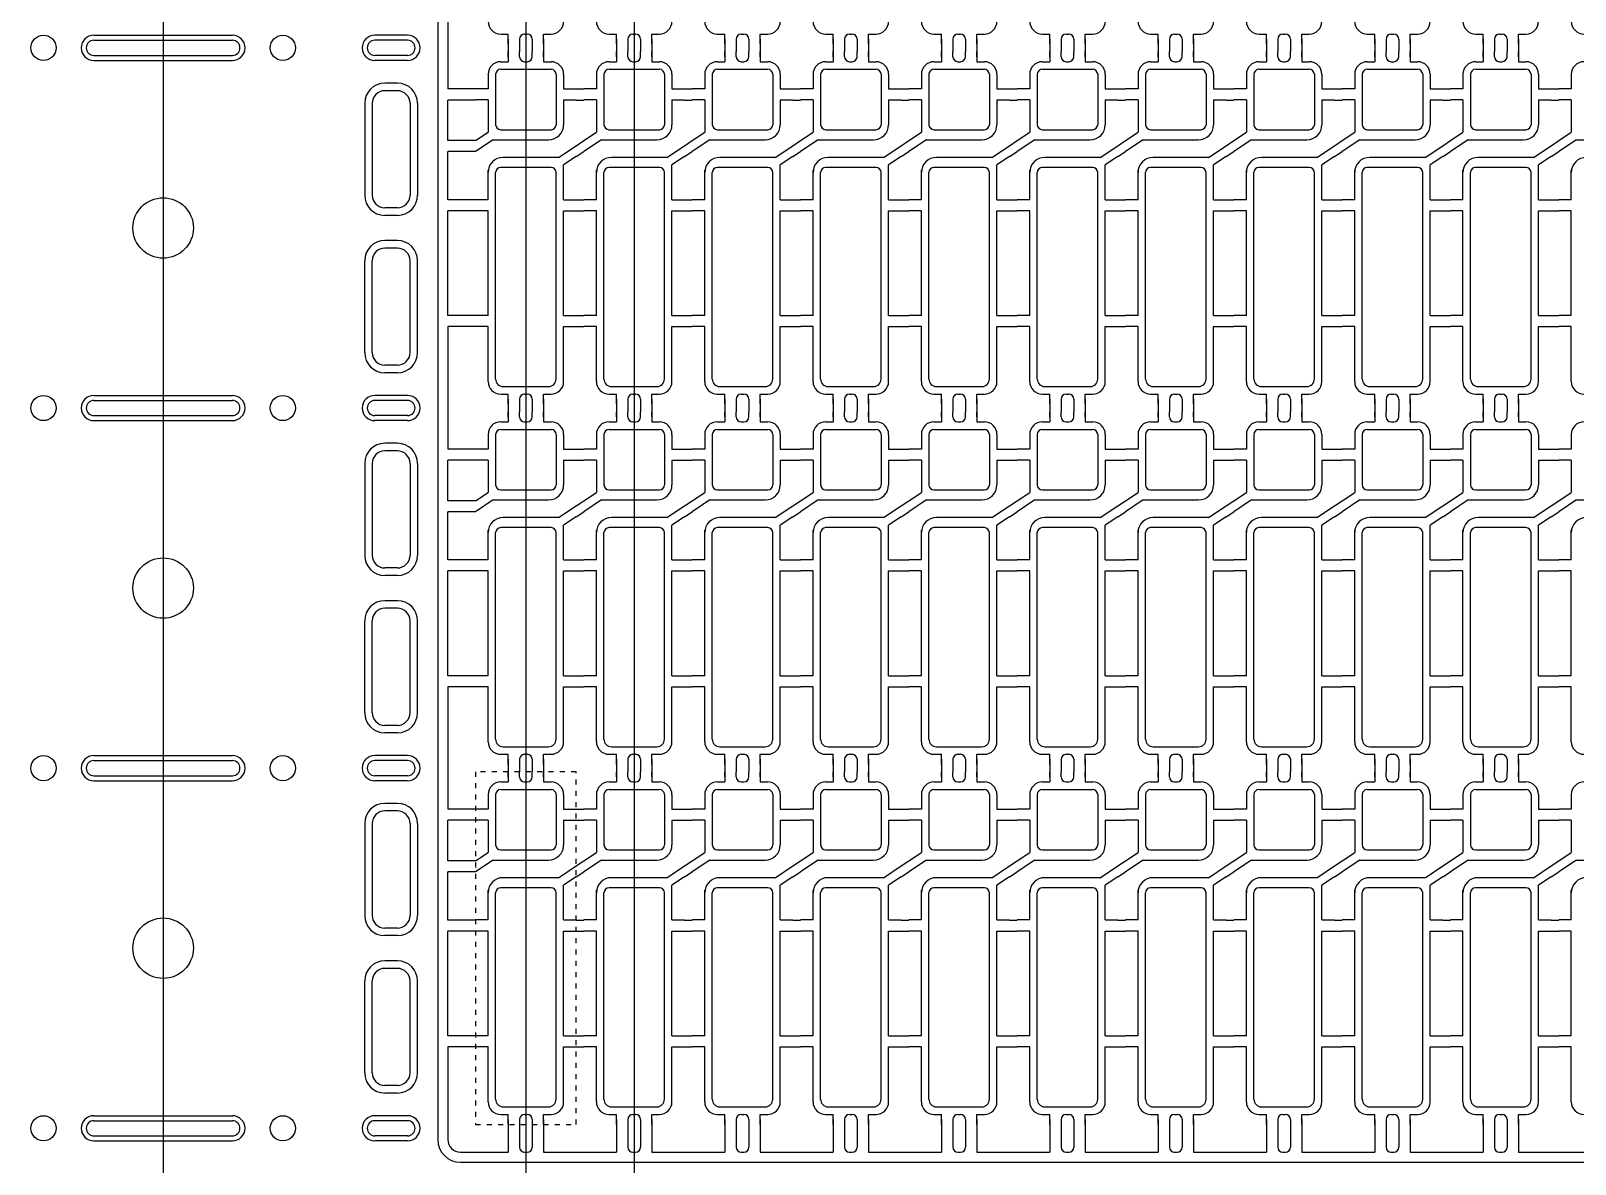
# Model space of a CAD drawing. Header units: millimetres. Extents: x -992 to 1678, y 98 to 1000.
# Drawn here: x -782.57 to -751.92, y 861.38 to 883.88 of the extents above; entities that cross this region are included whole.
import ezdxf

# ---------------------------------------------------------------- set-up
doc = ezdxf.new("R2010")
doc.units = ezdxf.units.MM
for name, pattern in [('CENTER', [10.16, 6.35, -1.27, 1.27, -1.27]), ('DOT2', [0.125, 0, -0.125]), ('HIDDEN', [1.905, 1.27, -0.635])]:
    doc.linetypes.add(name, pattern=pattern)
for name, color, linetype in [('1', 3, 'Continuous'), ('6', 6, 'Continuous'), ('b etching', 1, 'Continuous'), ('CEN', 8, 'CENTER'), ('HID', 1, 'HIDDEN')]:
    doc.layers.add(name, color=color, linetype=linetype)

# ---------------------------------------------------------------- blocks, each defined once
blk = doc.blocks.new('e1')
at = {"layer": '1', "linetype": 'ByBlock'}
for p, q in [((-947.208, 906.381), (-947.058, 906.381)), ((-946.833, 906.481), (-946.833, 906.581)), ((-946.733, 906.381), (-946.683, 906.381)), ((-946.583, 906.481), (-946.583, 906.581)), ((-947.708, 904.814), (-947.458, 904.981)), ((-947.358, 904.831), (-947.708, 904.597)), ((-946.058, 904.481), (-945.708, 904.714)), ((-945.708, 904.497), (-945.958, 904.331)), ((-947.208, 899.781), (-947.058, 899.781)), ((-946.833, 899.681), (-946.833, 899.581)), ((-946.733, 899.781), (-946.683, 899.781)), ((-946.583, 899.681), (-946.583, 899.581))]:
    blk.add_line(p, q, dxfattribs=at)
at = {"layer": '1'}
for p, q in [((-947.058, 906.581), (-947.058, 906.481)), ((-947.058, 906.481), (-947.058, 906.581)), ((-947.058, 906.581), (-947.058, 906.381)), ((-946.358, 906.581), (-946.358, 906.481)), ((-946.358, 906.481), (-946.358, 906.581)), ((-946.358, 906.581), (-946.358, 906.381)), ((-946.358, 906.381), (-946.208, 906.381)), ((-947.458, 906.131), (-947.458, 905.841)), ((-945.958, 906.131), (-945.958, 905.841)), ((-947.458, 905.841), (-947.708, 905.841)), ((-945.958, 905.841), (-945.708, 905.841)), ((-947.458, 905.621), (-947.708, 905.621)), ((-947.458, 905.621), (-947.458, 904.981)), ((-945.958, 905.621), (-945.958, 905.131)), ((-945.958, 905.621), (-945.708, 905.621)), ((-947.358, 904.831), (-946.258, 904.831)), ((-947.458, 903.641), (-947.458, 904.231)), ((-946.058, 904.481), (-947.158, 904.481)), ((-945.958, 903.641), (-945.958, 904.331)), ((-947.458, 903.641), (-947.708, 903.641)), ((-945.958, 903.641), (-945.708, 903.641)), ((-947.458, 903.421), (-947.708, 903.421)), ((-947.458, 901.341), (-947.458, 903.421)), ((-945.958, 901.341), (-945.958, 903.421)), ((-945.958, 903.421), (-945.708, 903.421)), ((-947.458, 901.341), (-947.708, 901.341)), ((-947.458, 901.121), (-947.708, 901.121)), ((-947.458, 900.031), (-947.458, 901.121)), ((-945.958, 901.341), (-945.708, 901.341)), ((-945.958, 900.031), (-945.958, 901.121)), ((-945.958, 901.121), (-945.708, 901.121)), ((-947.058, 899.581), (-947.058, 899.781)), ((-947.058, 899.581), (-947.058, 899.681)), ((-947.058, 899.681), (-947.058, 899.581)), ((-946.358, 899.781), (-946.208, 899.781)), ((-946.358, 899.581), (-946.358, 899.781)), ((-946.358, 899.581), (-946.358, 899.681)), ((-946.358, 899.681), (-946.358, 899.581))]:
    blk.add_line(p, q, dxfattribs=at)
for centre, radius, start, end in [((-947.208, 906.131), 0.25, 90, 180), ((-946.208, 906.131), 0.25, 0, 90), ((-946.258, 905.131), 0.3, 270, 0), ((-947.158, 904.181), 0.3, 90, 180), ((-947.208, 900.031), 0.25, 180, 270), ((-946.208, 900.031), 0.25, 270, 0)]:
    blk.add_arc(centre, radius, start, end, dxfattribs=at)
at = {"layer": '1', "linetype": 'ByBlock'}
for centre, start, end in [((-946.733, 906.481), 180, 270), ((-946.683, 906.481), 270, 0), ((-946.733, 899.681), 90, 180), ((-946.683, 899.681), 0, 90)]:
    blk.add_arc(centre, 0.1, start, end, dxfattribs=at)
blk = doc.blocks.new('e2')
at = {"layer": 'b etching', "linetype": 'ByBlock'}
for p, q in [((-947.308, 906.131), (-947.308, 905.131)), ((-947.208, 906.231), (-946.208, 906.231)), ((-946.108, 906.131), (-946.108, 905.131)), ((-947.208, 905.031), (-946.208, 905.031)), ((-947.308, 900.081), (-947.308, 904.181)), ((-946.208, 904.281), (-947.208, 904.281)), ((-946.108, 900.081), (-946.108, 904.181)), ((-947.158, 899.931), (-946.258, 899.931))]:
    blk.add_line(p, q, dxfattribs=at)
for centre, radius, start, end in [((-947.208, 906.131), 0.1, 90, 180), ((-946.208, 906.131), 0.1, 360, 90), ((-947.208, 905.131), 0.1, 180, 270), ((-946.208, 905.131), 0.1, 270, 360), ((-947.208, 904.181), 0.1, 90, 180), ((-946.208, 904.181), 0.1, 0, 90), ((-947.158, 900.081), 0.15, 180, 270), ((-946.258, 900.081), 0.15, 270, 0)]:
    blk.add_arc(centre, radius, start, end, dxfattribs=at)

msp = doc.modelspace()

# ---------------------------------------------------------------- linework, layer by layer
at = {"layer": '1', "linetype": 'ByBlock'}
for p, q in [((-774.2986804, 885.15640189), (-774.2986804, 882.72640189)), ((-773.0986804, 883.61640189), (-773.0986804, 883.46640189)), ((-772.8736804, 883.61640189), (-772.8736804, 883.46640189)), ((-772.6236804, 883.61640189), (-772.6236804, 883.46640189)), ((-772.3986804, 883.61640189), (-772.3986804, 883.46640189)), ((-770.9486804, 883.61640189), (-770.9486804, 883.46640189)), ((-770.7236804, 883.61640189), (-770.7236804, 883.46640189)), ((-770.4736804, 883.61640189), (-770.4736804, 883.46640189)), ((-770.2486804, 883.61640189), (-770.2486804, 883.46640189)), ((-768.7986804, 883.61640189), (-768.7986804, 883.46640189)), ((-768.5736804, 883.61640189), (-768.5736804, 883.46640189)), ((-768.3236804, 883.61640189), (-768.3236804, 883.46640189)), ((-768.0986804, 883.61640189), (-768.0986804, 883.46640189)), ((-766.6486804, 883.61640189), (-766.6486804, 883.46640189)), ((-766.4236804, 883.61640189), (-766.4236804, 883.46640189)), ((-766.1736804, 883.61640189), (-766.1736804, 883.46640189)), ((-765.9486804, 883.61640189), (-765.9486804, 883.46640189)), ((-764.4986804, 883.61640189), (-764.4986804, 883.46640189)), ((-764.2736804, 883.61640189), (-764.2736804, 883.46640189)), ((-764.0236804, 883.61640189), (-764.0236804, 883.46640189)), ((-763.7986804, 883.61640189), (-763.7986804, 883.46640189)), ((-762.3486804, 883.61640189), (-762.3486804, 883.46640189)), ((-762.1236804, 883.61640189), (-762.1236804, 883.46640189)), ((-761.8736804, 883.61640189), (-761.8736804, 883.46640189)), ((-761.6486804, 883.61640189), (-761.6486804, 883.46640189)), ((-760.1986804, 883.61640189), (-760.1986804, 883.46640189)), ((-759.9736804, 883.61640189), (-759.9736804, 883.46640189)), ((-759.7236804, 883.61640189), (-759.7236804, 883.46640189)), ((-759.4986804, 883.61640189), (-759.4986804, 883.46640189)), ((-758.0486804, 883.61640189), (-758.0486804, 883.46640189)), ((-757.8236804, 883.61640189), (-757.8236804, 883.46640189)), ((-757.5736804, 883.61640189), (-757.5736804, 883.46640189)), ((-757.3486804, 883.61640189), (-757.3486804, 883.46640189)), ((-755.8986804, 883.61640189), (-755.8986804, 883.46640189)), ((-755.6736804, 883.61640189), (-755.6736804, 883.46640189)), ((-755.4236804, 883.61640189), (-755.4236804, 883.46640189)), ((-755.1986804, 883.61640189), (-755.1986804, 883.46640189)), ((-753.7486804, 883.61640189), (-753.7486804, 883.46640189)), ((-753.5236804, 883.61640189), (-753.5236804, 883.46640189)), ((-753.2736804, 883.61640189), (-753.2736804, 883.46640189)), ((-753.0486804, 883.61640189), (-753.0486804, 883.46640189)), ((-773.7486804, 882.72640189), (-774.2986804, 882.72640189)), ((-771.7486804, 882.72640189), (-771.5986804, 882.72640189)), ((-769.5986804, 882.72640189), (-769.4486804, 882.72640189)), ((-767.4486804, 882.72640189), (-767.2986804, 882.72640189)), ((-765.2986804, 882.72640189), (-765.1486804, 882.72640189)), ((-763.1486804, 882.72640189), (-762.9986804, 882.72640189)), ((-760.9986804, 882.72640189), (-760.8486804, 882.72640189)), ((-758.8486804, 882.72640189), (-758.6986804, 882.72640189)), ((-756.6986804, 882.72640189), (-756.5486804, 882.72640189)), ((-754.5486804, 882.72640189), (-754.3986804, 882.72640189)), ((-752.3986804, 882.72640189), (-752.2486804, 882.72640189)), ((-773.7486804, 882.50640189), (-774.2986804, 882.50640189)), ((-774.2986804, 881.69973522), (-774.2986804, 882.50640189)), ((-771.7486804, 882.50640189), (-771.5986804, 882.50640189)), ((-769.5986804, 882.50640189), (-769.4486804, 882.50640189)), ((-767.4486804, 882.50640189), (-767.2986804, 882.50640189)), ((-765.2986804, 882.50640189), (-765.1486804, 882.50640189)), ((-763.1486804, 882.50640189), (-762.9986804, 882.50640189)), ((-760.9986804, 882.50640189), (-760.8486804, 882.50640189)), ((-758.8486804, 882.50640189), (-758.6986804, 882.50640189)), ((-756.6986804, 882.50640189), (-756.5486804, 882.50640189)), ((-754.5486804, 882.50640189), (-754.3986804, 882.50640189)), ((-752.3986804, 882.50640189), (-752.2486804, 882.50640189)), ((-773.7486804, 881.69973522), (-774.2986804, 881.69973522)), ((-771.7486804, 881.59973522), (-771.5986804, 881.69973522)), ((-769.5986804, 881.59973522), (-769.4486804, 881.69973522)), ((-767.4486804, 881.59973522), (-767.2986804, 881.69973522)), ((-765.2986804, 881.59973522), (-765.1486804, 881.69973522)), ((-763.1486804, 881.59973522), (-762.9986804, 881.69973522)), ((-760.9986804, 881.59973522), (-760.8486804, 881.69973522)), ((-758.8486804, 881.59973522), (-758.6986804, 881.69973522)), ((-756.6986804, 881.59973522), (-756.5486804, 881.69973522)), ((-754.5486804, 881.59973522), (-754.3986804, 881.69973522)), ((-752.3986804, 881.59973522), (-752.2486804, 881.69973522)), ((-774.2986804, 880.52640189), (-774.2986804, 881.48306855)), ((-773.7486804, 881.48306855), (-774.2986804, 881.48306855)), ((-771.7486804, 881.38306855), (-771.5986804, 881.48306855)), ((-769.5986804, 881.38306855), (-769.4486804, 881.48306855)), ((-767.4486804, 881.38306855), (-767.2986804, 881.48306855)), ((-765.2986804, 881.38306855), (-765.1486804, 881.48306855)), ((-763.1486804, 881.38306855), (-762.9986804, 881.48306855)), ((-760.9986804, 881.38306855), (-760.8486804, 881.48306855)), ((-758.8486804, 881.38306855), (-758.6986804, 881.48306855)), ((-756.6986804, 881.38306855), (-756.5486804, 881.48306855)), ((-754.5486804, 881.38306855), (-754.3986804, 881.48306855)), ((-752.3986804, 881.38306855), (-752.2486804, 881.48306855)), ((-773.7486804, 880.52640189), (-774.2986804, 880.52640189)), ((-774.2986804, 878.22640189), (-774.2986804, 880.30640189)), ((-773.7486804, 880.30640189), (-774.2986804, 880.30640189)), ((-771.7486804, 880.52640189), (-771.5986804, 880.52640189)), ((-771.7486804, 880.30640189), (-771.5986804, 880.30640189)), ((-769.5986804, 880.52640189), (-769.4486804, 880.52640189)), ((-769.5986804, 880.30640189), (-769.4486804, 880.30640189)), ((-767.4486804, 880.52640189), (-767.2986804, 880.52640189)), ((-767.4486804, 880.30640189), (-767.2986804, 880.30640189)), ((-765.2986804, 880.52640189), (-765.1486804, 880.52640189)), ((-765.2986804, 880.30640189), (-765.1486804, 880.30640189)), ((-763.1486804, 880.52640189), (-762.9986804, 880.52640189)), ((-763.1486804, 880.30640189), (-762.9986804, 880.30640189)), ((-760.9986804, 880.52640189), (-760.8486804, 880.52640189)), ((-760.9986804, 880.30640189), (-760.8486804, 880.30640189)), ((-758.8486804, 880.52640189), (-758.6986804, 880.52640189)), ((-758.8486804, 880.30640189), (-758.6986804, 880.30640189)), ((-756.6986804, 880.52640189), (-756.5486804, 880.52640189)), ((-756.6986804, 880.30640189), (-756.5486804, 880.30640189)), ((-754.5486804, 880.52640189), (-754.3986804, 880.52640189)), ((-754.5486804, 880.30640189), (-754.3986804, 880.30640189)), ((-752.3986804, 880.52640189), (-752.2486804, 880.52640189)), ((-752.3986804, 880.30640189), (-752.2486804, 880.30640189)), ((-773.7486804, 878.22640189), (-774.2986804, 878.22640189)), ((-771.7486804, 878.22640189), (-771.5986804, 878.22640189)), ((-769.5986804, 878.22640189), (-769.4486804, 878.22640189)), ((-767.4486804, 878.22640189), (-767.2986804, 878.22640189)), ((-765.2986804, 878.22640189), (-765.1486804, 878.22640189)), ((-763.1486804, 878.22640189), (-762.9986804, 878.22640189)), ((-760.9986804, 878.22640189), (-760.8486804, 878.22640189)), ((-758.8486804, 878.22640189), (-758.6986804, 878.22640189)), ((-756.6986804, 878.22640189), (-756.5486804, 878.22640189)), ((-754.5486804, 878.22640189), (-754.3986804, 878.22640189)), ((-752.3986804, 878.22640189), (-752.2486804, 878.22640189)), ((-773.7486804, 878.00640189), (-774.2986804, 878.00640189)), ((-774.2986804, 878.00640189), (-774.2986804, 875.57640189)), ((-771.7486804, 878.00640189), (-771.5986804, 878.00640189)), ((-769.5986804, 878.00640189), (-769.4486804, 878.00640189)), ((-767.4486804, 878.00640189), (-767.2986804, 878.00640189)), ((-765.2986804, 878.00640189), (-765.1486804, 878.00640189)), ((-763.1486804, 878.00640189), (-762.9986804, 878.00640189)), ((-760.9986804, 878.00640189), (-760.8486804, 878.00640189)), ((-758.8486804, 878.00640189), (-758.6986804, 878.00640189)), ((-756.6986804, 878.00640189), (-756.5486804, 878.00640189)), ((-754.5486804, 878.00640189), (-754.3986804, 878.00640189)), ((-752.3986804, 878.00640189), (-752.2486804, 878.00640189)), ((-773.0986804, 876.46640189), (-773.0986804, 876.31640189)), ((-772.8736804, 876.46640189), (-772.8736804, 876.31640189)), ((-772.6236804, 876.46640189), (-772.6236804, 876.31640189)), ((-772.3986804, 876.46640189), (-772.3986804, 876.31640189)), ((-770.9486804, 876.46640189), (-770.9486804, 876.31640189)), ((-770.7236804, 876.46640189), (-770.7236804, 876.31640189)), ((-770.4736804, 876.46640189), (-770.4736804, 876.31640189)), ((-770.2486804, 876.46640189), (-770.2486804, 876.31640189)), ((-768.7986804, 876.46640189), (-768.7986804, 876.31640189)), ((-768.5736804, 876.46640189), (-768.5736804, 876.31640189)), ((-768.3236804, 876.46640189), (-768.3236804, 876.31640189)), ((-768.0986804, 876.46640189), (-768.0986804, 876.31640189)), ((-766.6486804, 876.46640189), (-766.6486804, 876.31640189)), ((-766.4236804, 876.46640189), (-766.4236804, 876.31640189)), ((-766.1736804, 876.46640189), (-766.1736804, 876.31640189)), ((-765.9486804, 876.46640189), (-765.9486804, 876.31640189)), ((-764.4986804, 876.46640189), (-764.4986804, 876.31640189)), ((-764.2736804, 876.46640189), (-764.2736804, 876.31640189)), ((-764.0236804, 876.46640189), (-764.0236804, 876.31640189)), ((-763.7986804, 876.46640189), (-763.7986804, 876.31640189)), ((-762.3486804, 876.46640189), (-762.3486804, 876.31640189)), ((-762.1236804, 876.46640189), (-762.1236804, 876.31640189)), ((-761.8736804, 876.46640189), (-761.8736804, 876.31640189)), ((-761.6486804, 876.46640189), (-761.6486804, 876.31640189)), ((-760.1986804, 876.46640189), (-760.1986804, 876.31640189)), ((-759.9736804, 876.46640189), (-759.9736804, 876.31640189)), ((-759.7236804, 876.46640189), (-759.7236804, 876.31640189)), ((-759.4986804, 876.46640189), (-759.4986804, 876.31640189)), ((-758.0486804, 876.46640189), (-758.0486804, 876.31640189)), ((-757.8236804, 876.46640189), (-757.8236804, 876.31640189)), ((-757.5736804, 876.46640189), (-757.5736804, 876.31640189)), ((-757.3486804, 876.46640189), (-757.3486804, 876.31640189)), ((-755.8986804, 876.46640189), (-755.8986804, 876.31640189)), ((-755.6736804, 876.46640189), (-755.6736804, 876.31640189)), ((-755.4236804, 876.46640189), (-755.4236804, 876.31640189)), ((-755.1986804, 876.46640189), (-755.1986804, 876.31640189)), ((-753.7486804, 876.46640189), (-753.7486804, 876.31640189)), ((-753.5236804, 876.46640189), (-753.5236804, 876.31640189)), ((-753.2736804, 876.46640189), (-753.2736804, 876.31640189)), ((-753.0486804, 876.46640189), (-753.0486804, 876.31640189)), ((-773.7486804, 875.57640189), (-774.2986804, 875.57640189)), ((-771.7486804, 875.57640189), (-771.5986804, 875.57640189)), ((-769.5986804, 875.57640189), (-769.4486804, 875.57640189)), ((-767.4486804, 875.57640189), (-767.2986804, 875.57640189)), ((-765.2986804, 875.57640189), (-765.1486804, 875.57640189)), ((-763.1486804, 875.57640189), (-762.9986804, 875.57640189)), ((-760.9986804, 875.57640189), (-760.8486804, 875.57640189)), ((-758.8486804, 875.57640189), (-758.6986804, 875.57640189)), ((-756.6986804, 875.57640189), (-756.5486804, 875.57640189)), ((-754.5486804, 875.57640189), (-754.3986804, 875.57640189)), ((-752.3986804, 875.57640189), (-752.2486804, 875.57640189)), ((-773.7486804, 875.35640189), (-774.2986804, 875.35640189)), ((-774.2986804, 874.54973522), (-774.2986804, 875.35640189)), ((-771.7486804, 875.35640189), (-771.5986804, 875.35640189)), ((-769.5986804, 875.35640189), (-769.4486804, 875.35640189)), ((-767.4486804, 875.35640189), (-767.2986804, 875.35640189)), ((-765.2986804, 875.35640189), (-765.1486804, 875.35640189)), ((-763.1486804, 875.35640189), (-762.9986804, 875.35640189)), ((-760.9986804, 875.35640189), (-760.8486804, 875.35640189)), ((-758.8486804, 875.35640189), (-758.6986804, 875.35640189)), ((-756.6986804, 875.35640189), (-756.5486804, 875.35640189)), ((-754.5486804, 875.35640189), (-754.3986804, 875.35640189)), ((-752.3986804, 875.35640189), (-752.2486804, 875.35640189)), ((-773.7486804, 874.54973522), (-774.2986804, 874.54973522)), ((-771.7486804, 874.44973522), (-771.5986804, 874.54973522)), ((-769.5986804, 874.44973522), (-769.4486804, 874.54973522)), ((-767.4486804, 874.44973522), (-767.2986804, 874.54973522)), ((-765.2986804, 874.44973522), (-765.1486804, 874.54973522)), ((-763.1486804, 874.44973522), (-762.9986804, 874.54973522)), ((-760.9986804, 874.44973522), (-760.8486804, 874.54973522)), ((-758.8486804, 874.44973522), (-758.6986804, 874.54973522)), ((-756.6986804, 874.44973522), (-756.5486804, 874.54973522)), ((-754.5486804, 874.44973522), (-754.3986804, 874.54973522)), ((-752.3986804, 874.44973522), (-752.2486804, 874.54973522)), ((-774.2986804, 873.37640189), (-774.2986804, 874.33306855)), ((-773.7486804, 874.33306855), (-774.2986804, 874.33306855)), ((-771.7486804, 874.23306855), (-771.5986804, 874.33306855)), ((-769.5986804, 874.23306855), (-769.4486804, 874.33306855)), ((-767.4486804, 874.23306855), (-767.2986804, 874.33306855)), ((-765.2986804, 874.23306855), (-765.1486804, 874.33306855)), ((-763.1486804, 874.23306855), (-762.9986804, 874.33306855)), ((-760.9986804, 874.23306855), (-760.8486804, 874.33306855)), ((-758.8486804, 874.23306855), (-758.6986804, 874.33306855)), ((-756.6986804, 874.23306855), (-756.5486804, 874.33306855)), ((-754.5486804, 874.23306855), (-754.3986804, 874.33306855)), ((-752.3986804, 874.23306855), (-752.2486804, 874.33306855)), ((-773.7486804, 873.37640189), (-774.2986804, 873.37640189)), ((-771.7486804, 873.37640189), (-771.5986804, 873.37640189)), ((-769.5986804, 873.37640189), (-769.4486804, 873.37640189)), ((-767.4486804, 873.37640189), (-767.2986804, 873.37640189)), ((-765.2986804, 873.37640189), (-765.1486804, 873.37640189)), ((-763.1486804, 873.37640189), (-762.9986804, 873.37640189)), ((-760.9986804, 873.37640189), (-760.8486804, 873.37640189)), ((-758.8486804, 873.37640189), (-758.6986804, 873.37640189)), ((-756.6986804, 873.37640189), (-756.5486804, 873.37640189)), ((-754.5486804, 873.37640189), (-754.3986804, 873.37640189)), ((-752.3986804, 873.37640189), (-752.2486804, 873.37640189)), ((-774.2986804, 871.07640189), (-774.2986804, 873.15640189)), ((-773.7486804, 873.15640189), (-774.2986804, 873.15640189)), ((-771.7486804, 873.15640189), (-771.5986804, 873.15640189)), ((-769.5986804, 873.15640189), (-769.4486804, 873.15640189)), ((-767.4486804, 873.15640189), (-767.2986804, 873.15640189)), ((-765.2986804, 873.15640189), (-765.1486804, 873.15640189)), ((-763.1486804, 873.15640189), (-762.9986804, 873.15640189)), ((-760.9986804, 873.15640189), (-760.8486804, 873.15640189)), ((-758.8486804, 873.15640189), (-758.6986804, 873.15640189)), ((-756.6986804, 873.15640189), (-756.5486804, 873.15640189)), ((-754.5486804, 873.15640189), (-754.3986804, 873.15640189)), ((-752.3986804, 873.15640189), (-752.2486804, 873.15640189)), ((-773.7486804, 871.07640189), (-774.2986804, 871.07640189)), ((-771.7486804, 871.07640189), (-771.5986804, 871.07640189)), ((-769.5986804, 871.07640189), (-769.4486804, 871.07640189)), ((-767.4486804, 871.07640189), (-767.2986804, 871.07640189)), ((-765.2986804, 871.07640189), (-765.1486804, 871.07640189)), ((-763.1486804, 871.07640189), (-762.9986804, 871.07640189)), ((-760.9986804, 871.07640189), (-760.8486804, 871.07640189)), ((-758.8486804, 871.07640189), (-758.6986804, 871.07640189)), ((-756.6986804, 871.07640189), (-756.5486804, 871.07640189)), ((-754.5486804, 871.07640189), (-754.3986804, 871.07640189)), ((-752.3986804, 871.07640189), (-752.2486804, 871.07640189)), ((-773.7486804, 870.85640189), (-774.2986804, 870.85640189)), ((-774.2986804, 870.85640189), (-774.2986804, 868.42640189)), ((-771.7486804, 870.85640189), (-771.5986804, 870.85640189)), ((-769.5986804, 870.85640189), (-769.4486804, 870.85640189)), ((-767.4486804, 870.85640189), (-767.2986804, 870.85640189)), ((-765.2986804, 870.85640189), (-765.1486804, 870.85640189)), ((-763.1486804, 870.85640189), (-762.9986804, 870.85640189)), ((-760.9986804, 870.85640189), (-760.8486804, 870.85640189)), ((-758.8486804, 870.85640189), (-758.6986804, 870.85640189)), ((-756.6986804, 870.85640189), (-756.5486804, 870.85640189)), ((-754.5486804, 870.85640189), (-754.3986804, 870.85640189)), ((-752.3986804, 870.85640189), (-752.2486804, 870.85640189)), ((-773.0986804, 869.31640189), (-773.0986804, 869.16640189)), ((-772.8736804, 869.31640189), (-772.8736804, 869.16640189)), ((-772.6236804, 869.31640189), (-772.6236804, 869.16640189)), ((-772.3986804, 869.31640189), (-772.3986804, 869.16640189)), ((-770.9486804, 869.31640189), (-770.9486804, 869.16640189)), ((-770.7236804, 869.31640189), (-770.7236804, 869.16640189)), ((-770.4736804, 869.31640189), (-770.4736804, 869.16640189)), ((-770.2486804, 869.31640189), (-770.2486804, 869.16640189)), ((-768.7986804, 869.31640189), (-768.7986804, 869.16640189)), ((-768.5736804, 869.31640189), (-768.5736804, 869.16640189)), ((-768.3236804, 869.31640189), (-768.3236804, 869.16640189)), ((-768.0986804, 869.31640189), (-768.0986804, 869.16640189)), ((-766.6486804, 869.31640189), (-766.6486804, 869.16640189)), ((-766.4236804, 869.31640189), (-766.4236804, 869.16640189)), ((-766.1736804, 869.31640189), (-766.1736804, 869.16640189)), ((-765.9486804, 869.31640189), (-765.9486804, 869.16640189)), ((-764.4986804, 869.31640189), (-764.4986804, 869.16640189)), ((-764.2736804, 869.31640189), (-764.2736804, 869.16640189)), ((-764.0236804, 869.31640189), (-764.0236804, 869.16640189)), ((-763.7986804, 869.31640189), (-763.7986804, 869.16640189)), ((-762.3486804, 869.31640189), (-762.3486804, 869.16640189)), ((-762.1236804, 869.31640189), (-762.1236804, 869.16640189)), ((-761.8736804, 869.31640189), (-761.8736804, 869.16640189)), ((-761.6486804, 869.31640189), (-761.6486804, 869.16640189)), ((-760.1986804, 869.31640189), (-760.1986804, 869.16640189)), ((-759.9736804, 869.31640189), (-759.9736804, 869.16640189)), ((-759.7236804, 869.31640189), (-759.7236804, 869.16640189)), ((-759.4986804, 869.31640189), (-759.4986804, 869.16640189)), ((-758.0486804, 869.31640189), (-758.0486804, 869.16640189)), ((-757.8236804, 869.31640189), (-757.8236804, 869.16640189)), ((-757.5736804, 869.31640189), (-757.5736804, 869.16640189)), ((-757.3486804, 869.31640189), (-757.3486804, 869.16640189)), ((-755.8986804, 869.31640189), (-755.8986804, 869.16640189)), ((-755.6736804, 869.31640189), (-755.6736804, 869.16640189)), ((-755.4236804, 869.31640189), (-755.4236804, 869.16640189)), ((-755.1986804, 869.31640189), (-755.1986804, 869.16640189)), ((-753.7486804, 869.31640189), (-753.7486804, 869.16640189)), ((-753.5236804, 869.31640189), (-753.5236804, 869.16640189)), ((-753.2736804, 869.31640189), (-753.2736804, 869.16640189)), ((-753.0486804, 869.31640189), (-753.0486804, 869.16640189)), ((-773.7486804, 868.42640189), (-774.2986804, 868.42640189)), ((-771.7486804, 868.42640189), (-771.5986804, 868.42640189)), ((-769.5986804, 868.42640189), (-769.4486804, 868.42640189)), ((-767.4486804, 868.42640189), (-767.2986804, 868.42640189)), ((-765.2986804, 868.42640189), (-765.1486804, 868.42640189)), ((-763.1486804, 868.42640189), (-762.9986804, 868.42640189)), ((-760.9986804, 868.42640189), (-760.8486804, 868.42640189)), ((-758.8486804, 868.42640189), (-758.6986804, 868.42640189)), ((-756.6986804, 868.42640189), (-756.5486804, 868.42640189)), ((-754.5486804, 868.42640189), (-754.3986804, 868.42640189)), ((-752.3986804, 868.42640189), (-752.2486804, 868.42640189)), ((-773.7486804, 868.20640189), (-774.2986804, 868.20640189)), ((-774.2986804, 867.39973522), (-774.2986804, 868.20640189)), ((-771.7486804, 868.20640189), (-771.5986804, 868.20640189)), ((-769.5986804, 868.20640189), (-769.4486804, 868.20640189)), ((-767.4486804, 868.20640189), (-767.2986804, 868.20640189)), ((-765.2986804, 868.20640189), (-765.1486804, 868.20640189)), ((-763.1486804, 868.20640189), (-762.9986804, 868.20640189)), ((-760.9986804, 868.20640189), (-760.8486804, 868.20640189)), ((-758.8486804, 868.20640189), (-758.6986804, 868.20640189)), ((-756.6986804, 868.20640189), (-756.5486804, 868.20640189)), ((-754.5486804, 868.20640189), (-754.3986804, 868.20640189)), ((-752.3986804, 868.20640189), (-752.2486804, 868.20640189)), ((-773.7486804, 867.39973522), (-774.2986804, 867.39973522)), ((-771.7486804, 867.29973522), (-771.5986804, 867.39973522)), ((-769.5986804, 867.29973522), (-769.4486804, 867.39973522)), ((-767.4486804, 867.29973522), (-767.2986804, 867.39973522)), ((-765.2986804, 867.29973522), (-765.1486804, 867.39973522)), ((-763.1486804, 867.29973522), (-762.9986804, 867.39973522)), ((-760.9986804, 867.29973522), (-760.8486804, 867.39973522)), ((-758.8486804, 867.29973522), (-758.6986804, 867.39973522)), ((-756.6986804, 867.29973522), (-756.5486804, 867.39973522)), ((-754.5486804, 867.29973522), (-754.3986804, 867.39973522)), ((-752.3986804, 867.29973522), (-752.2486804, 867.39973522)), ((-774.2986804, 866.22640189), (-774.2986804, 867.18306855)), ((-773.7486804, 867.18306855), (-774.2986804, 867.18306855)), ((-771.7486804, 867.08306855), (-771.5986804, 867.18306855)), ((-769.5986804, 867.08306855), (-769.4486804, 867.18306855)), ((-767.4486804, 867.08306855), (-767.2986804, 867.18306855)), ((-765.2986804, 867.08306855), (-765.1486804, 867.18306855)), ((-763.1486804, 867.08306855), (-762.9986804, 867.18306855)), ((-760.9986804, 867.08306855), (-760.8486804, 867.18306855)), ((-758.8486804, 867.08306855), (-758.6986804, 867.18306855)), ((-756.6986804, 867.08306855), (-756.5486804, 867.18306855)), ((-754.5486804, 867.08306855), (-754.3986804, 867.18306855)), ((-752.3986804, 867.08306855), (-752.2486804, 867.18306855)), ((-773.7486804, 866.22640189), (-774.2986804, 866.22640189)), ((-771.7486804, 866.22640189), (-771.5986804, 866.22640189)), ((-769.5986804, 866.22640189), (-769.4486804, 866.22640189)), ((-767.4486804, 866.22640189), (-767.2986804, 866.22640189)), ((-765.2986804, 866.22640189), (-765.1486804, 866.22640189)), ((-763.1486804, 866.22640189), (-762.9986804, 866.22640189)), ((-760.9986804, 866.22640189), (-760.8486804, 866.22640189)), ((-758.8486804, 866.22640189), (-758.6986804, 866.22640189)), ((-756.6986804, 866.22640189), (-756.5486804, 866.22640189)), ((-754.5486804, 866.22640189), (-754.3986804, 866.22640189)), ((-752.3986804, 866.22640189), (-752.2486804, 866.22640189)), ((-774.2986804, 863.92640189), (-774.2986804, 866.00640189)), ((-773.7486804, 866.00640189), (-774.2986804, 866.00640189)), ((-771.7486804, 866.00640189), (-771.5986804, 866.00640189)), ((-769.5986804, 866.00640189), (-769.4486804, 866.00640189)), ((-767.4486804, 866.00640189), (-767.2986804, 866.00640189)), ((-765.2986804, 866.00640189), (-765.1486804, 866.00640189)), ((-763.1486804, 866.00640189), (-762.9986804, 866.00640189)), ((-760.9986804, 866.00640189), (-760.8486804, 866.00640189)), ((-758.8486804, 866.00640189), (-758.6986804, 866.00640189)), ((-756.6986804, 866.00640189), (-756.5486804, 866.00640189)), ((-754.5486804, 866.00640189), (-754.3986804, 866.00640189)), ((-752.3986804, 866.00640189), (-752.2486804, 866.00640189)), ((-773.7486804, 863.92640189), (-774.2986804, 863.92640189)), ((-771.7486804, 863.92640189), (-771.5986804, 863.92640189)), ((-769.5986804, 863.92640189), (-769.4486804, 863.92640189)), ((-767.4486804, 863.92640189), (-767.2986804, 863.92640189)), ((-765.2986804, 863.92640189), (-765.1486804, 863.92640189)), ((-763.1486804, 863.92640189), (-762.9986804, 863.92640189)), ((-760.9986804, 863.92640189), (-760.8486804, 863.92640189)), ((-758.8486804, 863.92640189), (-758.6986804, 863.92640189)), ((-756.6986804, 863.92640189), (-756.5486804, 863.92640189)), ((-754.5486804, 863.92640189), (-754.3986804, 863.92640189)), ((-752.3986804, 863.92640189), (-752.2486804, 863.92640189)), ((-773.7486804, 863.70640189), (-774.2986804, 863.70640189)), ((-774.2986804, 863.70640189), (-774.2986804, 861.86640189)), ((-771.7486804, 863.70640189), (-771.5986804, 863.70640189)), ((-769.5986804, 863.70640189), (-769.4486804, 863.70640189)), ((-767.4486804, 863.70640189), (-767.2986804, 863.70640189)), ((-765.2986804, 863.70640189), (-765.1486804, 863.70640189)), ((-763.1486804, 863.70640189), (-762.9986804, 863.70640189)), ((-760.9986804, 863.70640189), (-760.8486804, 863.70640189)), ((-758.8486804, 863.70640189), (-758.6986804, 863.70640189)), ((-756.6986804, 863.70640189), (-756.5486804, 863.70640189)), ((-754.5486804, 863.70640189), (-754.3986804, 863.70640189)), ((-752.3986804, 863.70640189), (-752.2486804, 863.70640189)), ((-773.0986804, 862.16640189), (-773.0986804, 861.61640189)), ((-773.0986804, 862.16640189), (-773.0986804, 861.86640189)), ((-772.8736804, 862.16640189), (-772.8736804, 861.71640189)), ((-772.8736804, 862.16640189), (-772.8736804, 861.86640189)), ((-772.6236804, 862.16640189), (-772.6236804, 861.71640189)), ((-772.6236804, 862.16640189), (-772.6236804, 861.86640189)), ((-772.3986804, 862.16640189), (-772.3986804, 861.61640189)), ((-772.3986804, 862.16640189), (-772.3986804, 861.86640189)), ((-770.9486804, 862.16640189), (-770.9486804, 861.61640189)), ((-770.9486804, 862.16640189), (-770.9486804, 861.86640189)), ((-770.7236804, 862.16640189), (-770.7236804, 861.71640189)), ((-770.7236804, 862.16640189), (-770.7236804, 861.86640189)), ((-770.4736804, 862.16640189), (-770.4736804, 861.71640189)), ((-770.4736804, 862.16640189), (-770.4736804, 861.86640189)), ((-770.2486804, 862.16640189), (-770.2486804, 861.61640189)), ((-770.2486804, 862.16640189), (-770.2486804, 861.86640189)), ((-768.7986804, 862.16640189), (-768.7986804, 861.61640189)), ((-768.7986804, 862.16640189), (-768.7986804, 861.86640189)), ((-768.5736804, 862.16640189), (-768.5736804, 861.71640189)), ((-768.5736804, 862.16640189), (-768.5736804, 861.86640189)), ((-768.3236804, 862.16640189), (-768.3236804, 861.71640189)), ((-768.3236804, 862.16640189), (-768.3236804, 861.86640189)), ((-768.0986804, 862.16640189), (-768.0986804, 861.61640189)), ((-768.0986804, 862.16640189), (-768.0986804, 861.86640189)), ((-766.6486804, 862.16640189), (-766.6486804, 861.61640189)), ((-766.6486804, 862.16640189), (-766.6486804, 861.86640189)), ((-766.4236804, 862.16640189), (-766.4236804, 861.71640189)), ((-766.4236804, 862.16640189), (-766.4236804, 861.86640189)), ((-766.1736804, 862.16640189), (-766.1736804, 861.71640189)), ((-766.1736804, 862.16640189), (-766.1736804, 861.86640189)), ((-765.9486804, 862.16640189), (-765.9486804, 861.61640189)), ((-765.9486804, 862.16640189), (-765.9486804, 861.86640189)), ((-764.4986804, 862.16640189), (-764.4986804, 861.61640189)), ((-764.4986804, 862.16640189), (-764.4986804, 861.86640189)), ((-764.2736804, 862.16640189), (-764.2736804, 861.71640189)), ((-764.2736804, 862.16640189), (-764.2736804, 861.86640189)), ((-764.0236804, 862.16640189), (-764.0236804, 861.71640189)), ((-764.0236804, 862.16640189), (-764.0236804, 861.86640189)), ((-763.7986804, 862.16640189), (-763.7986804, 861.61640189)), ((-763.7986804, 862.16640189), (-763.7986804, 861.86640189)), ((-762.3486804, 862.16640189), (-762.3486804, 861.61640189)), ((-762.3486804, 862.16640189), (-762.3486804, 861.86640189)), ((-762.1236804, 862.16640189), (-762.1236804, 861.71640189)), ((-762.1236804, 862.16640189), (-762.1236804, 861.86640189)), ((-761.8736804, 862.16640189), (-761.8736804, 861.71640189)), ((-761.8736804, 862.16640189), (-761.8736804, 861.86640189)), ((-761.6486804, 862.16640189), (-761.6486804, 861.61640189)), ((-761.6486804, 862.16640189), (-761.6486804, 861.86640189)), ((-760.1986804, 862.16640189), (-760.1986804, 861.61640189)), ((-760.1986804, 862.16640189), (-760.1986804, 861.86640189)), ((-759.9736804, 862.16640189), (-759.9736804, 861.71640189)), ((-759.9736804, 862.16640189), (-759.9736804, 861.86640189)), ((-759.7236804, 862.16640189), (-759.7236804, 861.71640189)), ((-759.7236804, 862.16640189), (-759.7236804, 861.86640189)), ((-759.4986804, 862.16640189), (-759.4986804, 861.61640189)), ((-759.4986804, 862.16640189), (-759.4986804, 861.86640189)), ((-758.0486804, 862.16640189), (-758.0486804, 861.61640189)), ((-758.0486804, 862.16640189), (-758.0486804, 861.86640189)), ((-757.8236804, 862.16640189), (-757.8236804, 861.71640189)), ((-757.8236804, 862.16640189), (-757.8236804, 861.86640189)), ((-757.5736804, 862.16640189), (-757.5736804, 861.71640189)), ((-757.5736804, 862.16640189), (-757.5736804, 861.86640189)), ((-757.3486804, 862.16640189), (-757.3486804, 861.61640189)), ((-757.3486804, 862.16640189), (-757.3486804, 861.86640189)), ((-755.8986804, 862.16640189), (-755.8986804, 861.61640189)), ((-755.8986804, 862.16640189), (-755.8986804, 861.86640189)), ((-755.6736804, 862.16640189), (-755.6736804, 861.71640189)), ((-755.6736804, 862.16640189), (-755.6736804, 861.86640189)), ((-755.4236804, 862.16640189), (-755.4236804, 861.71640189)), ((-755.4236804, 862.16640189), (-755.4236804, 861.86640189)), ((-755.1986804, 862.16640189), (-755.1986804, 861.61640189)), ((-755.1986804, 862.16640189), (-755.1986804, 861.86640189)), ((-753.7486804, 862.16640189), (-753.7486804, 861.61640189)), ((-753.7486804, 862.16640189), (-753.7486804, 861.86640189)), ((-753.5236804, 862.16640189), (-753.5236804, 861.71640189)), ((-753.5236804, 862.16640189), (-753.5236804, 861.86640189)), ((-753.2736804, 862.16640189), (-753.2736804, 861.71640189)), ((-753.2736804, 862.16640189), (-753.2736804, 861.86640189)), ((-753.0486804, 862.16640189), (-753.0486804, 861.61640189)), ((-753.0486804, 862.16640189), (-753.0486804, 861.86640189)), ((-772.7736804, 861.61640189), (-772.7236804, 861.61640189)), ((-772.3986804, 861.61640189), (-770.9486804, 861.61640189)), ((-770.6236804, 861.61640189), (-770.5736804, 861.61640189)), ((-770.2486804, 861.61640189), (-768.7986804, 861.61640189)), ((-768.4736804, 861.61640189), (-768.4236804, 861.61640189)), ((-768.0986804, 861.61640189), (-766.6486804, 861.61640189)), ((-766.3236804, 861.61640189), (-766.2736804, 861.61640189)), ((-765.9486804, 861.61640189), (-764.4986804, 861.61640189)), ((-764.1736804, 861.61640189), (-764.1236804, 861.61640189)), ((-763.7986804, 861.61640189), (-762.3486804, 861.61640189)), ((-762.0236804, 861.61640189), (-761.9736804, 861.61640189)), ((-761.6486804, 861.61640189), (-760.1986804, 861.61640189)), ((-759.8736804, 861.61640189), (-759.8236804, 861.61640189)), ((-759.4986804, 861.61640189), (-758.0486804, 861.61640189)), ((-757.7236804, 861.61640189), (-757.6736804, 861.61640189)), ((-757.3486804, 861.61640189), (-755.8986804, 861.61640189)), ((-755.5736804, 861.61640189), (-755.5236804, 861.61640189)), ((-755.1986804, 861.61640189), (-753.7486804, 861.61640189)), ((-753.4236804, 861.61640189), (-753.3736804, 861.61640189)), ((-753.0486804, 861.61640189), (-751.5986804, 861.61640189))]:
    msp.add_line(p, q, dxfattribs=at)
at = {"layer": '1'}
for p, q in [((-781.3236804, 883.69140189), (-778.5736804, 883.69140189)), ((-779.4486804, 883.69140189), (-778.5736804, 883.69140189)), ((-775.0986804, 883.69140189), (-775.7486804, 883.69140189)), ((-775.0986804, 883.69140189), (-775.7486804, 883.69140189)), ((-781.3236804, 883.39140189), (-778.5736804, 883.39140189)), ((-779.4486804, 883.39140189), (-778.5736804, 883.39140189)), ((-775.0986804, 883.39140189), (-775.7486804, 883.39140189)), ((-775.0986804, 883.39140189), (-775.7486804, 883.39140189)), ((-775.7986804, 882.44140189), (-775.7986804, 880.61640189)), ((-775.2986804, 882.69140189), (-775.5486804, 882.69140189)), ((-775.0486804, 882.44140189), (-775.0486804, 880.61640189)), ((-775.2986804, 880.36640189), (-775.5486804, 880.36640189)), ((-775.2986804, 879.56640189), (-775.5486804, 879.56640189)), ((-775.7986804, 877.49140189), (-775.7986804, 879.31640189)), ((-775.0486804, 877.49140189), (-775.0486804, 879.31640189)), ((-775.2986804, 877.24140189), (-775.5486804, 877.24140189)), ((-781.3236804, 876.54140189), (-778.5736804, 876.54140189)), ((-779.4486804, 876.54140189), (-778.5736804, 876.54140189)), ((-775.0986804, 876.54140189), (-775.7486804, 876.54140189)), ((-775.0986804, 876.54140189), (-775.7486804, 876.54140189)), ((-781.3236804, 876.24140189), (-778.5736804, 876.24140189)), ((-779.4486804, 876.24140189), (-778.5736804, 876.24140189)), ((-775.0986804, 876.24140189), (-775.7486804, 876.24140189)), ((-775.0986804, 876.24140189), (-775.7486804, 876.24140189)), ((-775.2986804, 875.54140189), (-775.5486804, 875.54140189)), ((-775.7986804, 875.29140189), (-775.7986804, 873.46640189)), ((-775.0486804, 875.29140189), (-775.0486804, 873.46640189)), ((-775.2986804, 873.21640189), (-775.5486804, 873.21640189)), ((-775.2986804, 872.41640189), (-775.5486804, 872.41640189)), ((-775.7986804, 870.34140189), (-775.7986804, 872.16640189)), ((-775.0486804, 870.34140189), (-775.0486804, 872.16640189)), ((-775.2986804, 870.09140189), (-775.5486804, 870.09140189)), ((-781.3236804, 869.39140189), (-778.5736804, 869.39140189)), ((-779.4486804, 869.39140189), (-778.5736804, 869.39140189)), ((-775.0986804, 869.39140189), (-775.7486804, 869.39140189)), ((-775.0986804, 869.39140189), (-775.7486804, 869.39140189)), ((-781.3236804, 869.09140189), (-778.5736804, 869.09140189)), ((-779.4486804, 869.09140189), (-778.5736804, 869.09140189)), ((-775.0986804, 869.09140189), (-775.7486804, 869.09140189)), ((-775.0986804, 869.09140189), (-775.7486804, 869.09140189)), ((-775.2986804, 868.39140189), (-775.5486804, 868.39140189)), ((-775.7986804, 868.14140189), (-775.7986804, 866.31640189)), ((-775.0486804, 868.14140189), (-775.0486804, 866.31640189)), ((-775.2986804, 866.06640189), (-775.5486804, 866.06640189)), ((-775.2986804, 865.26640189), (-775.5486804, 865.26640189)), ((-775.7986804, 863.19140189), (-775.7986804, 865.01640189)), ((-775.0486804, 863.19140189), (-775.0486804, 865.01640189)), ((-775.2986804, 862.94140189), (-775.5486804, 862.94140189)), ((-781.3236804, 862.24140189), (-778.5736804, 862.24140189)), ((-779.4486804, 862.24140189), (-778.5736804, 862.24140189)), ((-775.0986804, 862.24140189), (-775.7486804, 862.24140189)), ((-775.0986804, 862.24140189), (-775.7486804, 862.24140189)), ((-781.3236804, 861.94140189), (-778.5736804, 861.94140189)), ((-779.4486804, 861.94140189), (-778.5736804, 861.94140189)), ((-775.0986804, 861.94140189), (-775.7486804, 861.94140189)), ((-775.0986804, 861.94140189), (-775.7486804, 861.94140189)), ((-774.0486804, 861.61640189), (-773.0986804, 861.61640189))]:
    msp.add_line(p, q, dxfattribs=at)
for centre, radius in [((-782.3236804, 883.54140189), 0.25), ((-777.5736804, 883.54140189), 0.25), ((-779.9486804, 879.96640189), 0.6), ((-782.3236804, 876.39140189), 0.25), ((-777.5736804, 876.39140189), 0.25), ((-779.9486804, 872.81640189), 0.6), ((-782.3236804, 869.24140189), 0.25), ((-777.5736804, 869.24140189), 0.25), ((-779.9486804, 865.66640189), 0.6), ((-782.3236804, 862.09140189), 0.25), ((-777.5736804, 862.09140189), 0.25)]:
    msp.add_circle(centre, radius, dxfattribs=at)
for centre, radius, start, end in [((-781.3236804, 883.54140189), 0.15, 90, 270), ((-781.3236804, 883.54140189), 0.15, 90, 270), ((-778.5736804, 883.54140189), 0.15, 270, 90), ((-778.5736804, 883.54140189), 0.15, 270, 90), ((-775.7486804, 883.54140189), 0.15, 90, 270), ((-775.7486804, 883.54140189), 0.15, 90, 270), ((-775.0986804, 883.54140189), 0.15, 270, 90), ((-775.0986804, 883.54140189), 0.15, 270, 90), ((-775.5486804, 882.44140189), 0.25, 90, 180), ((-775.2986804, 882.44140189), 0.25, 360, 90), ((-775.5486804, 880.61640189), 0.25, 180, 270), ((-775.2986804, 880.61640189), 0.25, 270, 360), ((-775.5486804, 879.31640189), 0.25, 90, 180), ((-775.2986804, 879.31640189), 0.25, 0, 90), ((-775.5486804, 877.49140189), 0.25, 180, 270), ((-775.2986804, 877.49140189), 0.25, 270, 0), ((-781.3236804, 876.39140189), 0.15, 90, 270), ((-781.3236804, 876.39140189), 0.15, 90, 270), ((-778.5736804, 876.39140189), 0.15, 270, 90), ((-778.5736804, 876.39140189), 0.15, 270, 90), ((-775.7486804, 876.39140189), 0.15, 90, 270), ((-775.7486804, 876.39140189), 0.15, 90, 270), ((-775.0986804, 876.39140189), 0.15, 270, 90), ((-775.0986804, 876.39140189), 0.15, 270, 90), ((-775.5486804, 875.29140189), 0.25, 90, 180), ((-775.2986804, 875.29140189), 0.25, 360, 90), ((-775.5486804, 873.46640189), 0.25, 180, 270), ((-775.2986804, 873.46640189), 0.25, 270, 360), ((-775.5486804, 872.16640189), 0.25, 90, 180), ((-775.2986804, 872.16640189), 0.25, 0, 90), ((-775.5486804, 870.34140189), 0.25, 180, 270), ((-775.2986804, 870.34140189), 0.25, 270, 0), ((-781.3236804, 869.24140189), 0.15, 90, 270), ((-781.3236804, 869.24140189), 0.15, 90, 270), ((-778.5736804, 869.24140189), 0.15, 270, 90), ((-778.5736804, 869.24140189), 0.15, 270, 90), ((-775.7486804, 869.24140189), 0.15, 90, 270), ((-775.7486804, 869.24140189), 0.15, 90, 270), ((-775.0986804, 869.24140189), 0.15, 270, 90), ((-775.0986804, 869.24140189), 0.15, 270, 90), ((-775.5486804, 868.14140189), 0.25, 90, 180), ((-775.2986804, 868.14140189), 0.25, 360, 90), ((-775.5486804, 866.31640189), 0.25, 180, 270), ((-775.2986804, 866.31640189), 0.25, 270, 360), ((-775.5486804, 865.01640189), 0.25, 90, 180), ((-775.2986804, 865.01640189), 0.25, 0, 90), ((-775.5486804, 863.19140189), 0.25, 180, 270), ((-775.2986804, 863.19140189), 0.25, 270, 0), ((-781.3236804, 862.09140189), 0.15, 90, 270), ((-781.3236804, 862.09140189), 0.15, 90, 270), ((-778.5736804, 862.09140189), 0.15, 270, 90), ((-778.5736804, 862.09140189), 0.15, 270, 90), ((-775.7486804, 862.09140189), 0.15, 90, 270), ((-775.7486804, 862.09140189), 0.15, 90, 270), ((-775.0986804, 862.09140189), 0.15, 270, 90), ((-775.0986804, 862.09140189), 0.15, 270, 90)]:
    msp.add_arc(centre, radius, start, end, dxfattribs=at)
at = {"layer": '1', "linetype": 'ByBlock'}
for centre, radius, start, end in [((-774.0486804, 861.86640189), 0.25, 180, 270), ((-772.7736804, 861.71640189), 0.1, 180, 270), ((-772.7236804, 861.71640189), 0.1, 270, 0), ((-770.6236804, 861.71640189), 0.1, 180, 270), ((-770.5736804, 861.71640189), 0.1, 270, 0), ((-768.4736804, 861.71640189), 0.1, 180, 270), ((-768.4236804, 861.71640189), 0.1, 270, 0), ((-766.3236804, 861.71640189), 0.1, 180, 270), ((-766.2736804, 861.71640189), 0.1, 270, 0), ((-764.1736804, 861.71640189), 0.1, 180, 270), ((-764.1236804, 861.71640189), 0.1, 270, 0), ((-762.0236804, 861.71640189), 0.1, 180, 270), ((-761.9736804, 861.71640189), 0.1, 270, 0), ((-759.8736804, 861.71640189), 0.1, 180, 270), ((-759.8236804, 861.71640189), 0.1, 270, 0), ((-757.7236804, 861.71640189), 0.1, 180, 270), ((-757.6736804, 861.71640189), 0.1, 270, 0), ((-755.5736804, 861.71640189), 0.1, 180, 270), ((-755.5236804, 861.71640189), 0.1, 270, 0), ((-753.4236804, 861.71640189), 0.1, 180, 270), ((-753.3736804, 861.71640189), 0.1, 270, 0)]:
    msp.add_arc(centre, radius, start, end, dxfattribs=at)
at = {"layer": '6', "linetype": 'DOT2'}
for p, q in [((-773.7486804, 869.16640189), (-773.7486804, 862.16640189)), ((-771.7486804, 869.16640189), (-773.7486804, 869.16640189)), ((-771.7486804, 862.16640189), (-771.7486804, 869.16640189)), ((-773.7486804, 862.16640189), (-771.7486804, 862.16640189))]:
    msp.add_line(p, q, dxfattribs=at)
at = {"layer": 'CEN', "linetype": 'ByBlock'}
for p, q in [((-772.7486804, 920.51640189), (-772.7486804, 853.71640189)), ((-770.5986804, 920.51640189), (-770.5986804, 853.71640189)), ((-779.9486804, 920.11640189), (-779.9486804, 854.11640189)), ((-779.9486804, 920.11640189), (-779.9486804, 854.11640189))]:
    msp.add_line(p, q, dxfattribs=at)
at = {"layer": 'HID', "linetype": 'ByBlock'}
for p, q in [((-774.4986804, 912.36640189), (-774.4986804, 861.86640189)), ((-781.3236804, 883.79140189), (-778.5736804, 883.79140189)), ((-775.0986804, 883.79140189), (-775.7486804, 883.79140189)), ((-781.3236804, 883.29140189), (-778.5736804, 883.29140189)), ((-775.0986804, 883.29140189), (-775.7486804, 883.29140189)), ((-775.2986804, 882.84140189), (-775.5486804, 882.84140189)), ((-775.9486804, 882.44140189), (-775.9486804, 880.61640189)), ((-774.8986804, 882.44140189), (-774.8986804, 880.61640189)), ((-775.2986804, 880.21640189), (-775.5486804, 880.21640189)), ((-775.2986804, 879.71640189), (-775.5486804, 879.71640189)), ((-775.9486804, 877.49140189), (-775.9486804, 879.31640189)), ((-774.8986804, 877.49140189), (-774.8986804, 879.31640189)), ((-775.2986804, 877.09140189), (-775.5486804, 877.09140189)), ((-781.3236804, 876.64140189), (-778.5736804, 876.64140189)), ((-775.0986804, 876.64140189), (-775.7486804, 876.64140189)), ((-781.3236804, 876.14140189), (-778.5736804, 876.14140189)), ((-775.0986804, 876.14140189), (-775.7486804, 876.14140189)), ((-775.2986804, 875.69140189), (-775.5486804, 875.69140189)), ((-775.9486804, 875.29140189), (-775.9486804, 873.46640189)), ((-774.8986804, 875.29140189), (-774.8986804, 873.46640189)), ((-775.2986804, 873.06640189), (-775.5486804, 873.06640189)), ((-775.2986804, 872.56640189), (-775.5486804, 872.56640189)), ((-775.9486804, 870.34140189), (-775.9486804, 872.16640189)), ((-774.8986804, 870.34140189), (-774.8986804, 872.16640189)), ((-775.2986804, 869.94140189), (-775.5486804, 869.94140189)), ((-781.3236804, 869.49140189), (-778.5736804, 869.49140189)), ((-775.0986804, 869.49140189), (-775.7486804, 869.49140189)), ((-781.3236804, 868.99140189), (-778.5736804, 868.99140189)), ((-775.0986804, 868.99140189), (-775.7486804, 868.99140189)), ((-775.2986804, 868.54140189), (-775.5486804, 868.54140189)), ((-775.9486804, 868.14140189), (-775.9486804, 866.31640189)), ((-774.8986804, 868.14140189), (-774.8986804, 866.31640189)), ((-775.2986804, 865.91640189), (-775.5486804, 865.91640189)), ((-775.2986804, 865.41640189), (-775.5486804, 865.41640189)), ((-775.9486804, 863.19140189), (-775.9486804, 865.01640189)), ((-774.8986804, 863.19140189), (-774.8986804, 865.01640189)), ((-775.2986804, 862.79140189), (-775.5486804, 862.79140189)), ((-781.3236804, 862.34140189), (-778.5736804, 862.34140189)), ((-775.0986804, 862.34140189), (-775.7486804, 862.34140189)), ((-781.3236804, 861.84140189), (-778.5736804, 861.84140189)), ((-775.0986804, 861.84140189), (-775.7486804, 861.84140189)), ((-774.0486804, 861.41640189), (-724.1486804, 861.41640189))]:
    msp.add_line(p, q, dxfattribs=at)
for centre, radius, start, end in [((-781.3236804, 883.54140189), 0.25, 90, 270), ((-778.5736804, 883.54140189), 0.25, 270, 90), ((-775.7486804, 883.54140189), 0.25, 90, 270), ((-775.0986804, 883.54140189), 0.25, 270, 90), ((-775.5486804, 882.44140189), 0.4, 90, 180), ((-775.2986804, 882.44140189), 0.4, 360, 90), ((-775.5486804, 880.61640189), 0.4, 180, 270), ((-775.2986804, 880.61640189), 0.4, 270, 360), ((-775.5486804, 879.31640189), 0.4, 90, 180), ((-775.2986804, 879.31640189), 0.4, 0, 90), ((-775.5486804, 877.49140189), 0.4, 180, 270), ((-775.2986804, 877.49140189), 0.4, 270, 0), ((-781.3236804, 876.39140189), 0.25, 90, 270), ((-778.5736804, 876.39140189), 0.25, 270, 90), ((-775.7486804, 876.39140189), 0.25, 90, 270), ((-775.0986804, 876.39140189), 0.25, 270, 90), ((-775.5486804, 875.29140189), 0.4, 90, 180), ((-775.2986804, 875.29140189), 0.4, 360, 90), ((-775.5486804, 873.46640189), 0.4, 180, 270), ((-775.2986804, 873.46640189), 0.4, 270, 360), ((-775.5486804, 872.16640189), 0.4, 90, 180), ((-775.2986804, 872.16640189), 0.4, 0, 90), ((-775.5486804, 870.34140189), 0.4, 180, 270), ((-775.2986804, 870.34140189), 0.4, 270, 0), ((-781.3236804, 869.24140189), 0.25, 90, 270), ((-778.5736804, 869.24140189), 0.25, 270, 90), ((-775.7486804, 869.24140189), 0.25, 90, 270), ((-775.0986804, 869.24140189), 0.25, 270, 90), ((-775.5486804, 868.14140189), 0.4, 90, 180), ((-775.2986804, 868.14140189), 0.4, 360, 90), ((-775.5486804, 866.31640189), 0.4, 180, 270), ((-775.2986804, 866.31640189), 0.4, 270, 360), ((-775.5486804, 865.01640189), 0.4, 90, 180), ((-775.2986804, 865.01640189), 0.4, 0, 90), ((-775.5486804, 863.19140189), 0.4, 180, 270), ((-775.2986804, 863.19140189), 0.4, 270, 0), ((-781.3236804, 862.09140189), 0.25, 90, 270), ((-778.5736804, 862.09140189), 0.25, 270, 90), ((-775.7486804, 862.09140189), 0.25, 90, 270), ((-775.0986804, 862.09140189), 0.25, 270, 90), ((-774.0486804, 861.86640189), 0.45, 180, 270)]:
    msp.add_arc(centre, radius, start, end, dxfattribs=at)

# ---------------------------------------------------------------- block references
at = {"linetype": 'ByBlock'}
for name, p in [('e1', (173.95886592, -15.96428571)), ('e1', (176.10886592, -15.96428571)), ('e1', (178.25886592, -15.96428571)), ('e1', (180.40886592, -15.96428571)), ('e1', (182.55886592, -15.96428571)), ('e1', (184.70886592, -15.96428571)), ('e1', (186.85886592, -15.96428571)), ('e1', (189.00886592, -15.96428571)), ('e1', (191.15886592, -15.96428571)), ('e1', (193.30886592, -15.96428571)), ('e1', (195.45886592, -15.96428571)), ('e1', (173.95886592, -23.11428571)), ('e1', (176.10886592, -23.11428571)), ('e1', (178.25886592, -23.11428571)), ('e1', (180.40886592, -23.11428571)), ('e1', (182.55886592, -23.11428571)), ('e1', (184.70886592, -23.11428571)), ('e1', (186.85886592, -23.11428571)), ('e1', (189.00886592, -23.11428571)), ('e1', (191.15886592, -23.11428571)), ('e1', (193.30886592, -23.11428571)), ('e1', (195.45886592, -23.11428571)), ('e2', (173.95886592, -23.11428571)), ('e2', (176.10886592, -23.11428571)), ('e2', (178.25886592, -23.11428571)), ('e2', (180.40886592, -23.11428571)), ('e2', (182.55886592, -23.11428571)), ('e2', (184.70886592, -23.11428571)), ('e2', (186.85886592, -23.11428571)), ('e2', (189.00886592, -23.11428571)), ('e2', (191.15886592, -23.11428571)), ('e2', (193.30886592, -23.11428571)), ('e1', (173.95886592, -30.26428571)), ('e1', (176.10886592, -30.26428571)), ('e1', (178.25886592, -30.26428571)), ('e1', (180.40886592, -30.26428571)), ('e1', (182.55886592, -30.26428571)), ('e1', (184.70886592, -30.26428571)), ('e1', (186.85886592, -30.26428571)), ('e1', (189.00886592, -30.26428571)), ('e1', (191.15886592, -30.26428571)), ('e1', (193.30886592, -30.26428571)), ('e1', (195.45886592, -30.26428571)), ('e2', (173.95886592, -30.26428571)), ('e2', (176.10886592, -30.26428571)), ('e2', (178.25886592, -30.26428571)), ('e2', (180.40886592, -30.26428571)), ('e2', (182.55886592, -30.26428571)), ('e2', (184.70886592, -30.26428571)), ('e2', (186.85886592, -30.26428571)), ('e2', (189.00886592, -30.26428571)), ('e2', (191.15886592, -30.26428571)), ('e2', (193.30886592, -30.26428571)), ('e1', (173.95886592, -37.41428571)), ('e1', (176.10886592, -37.41428571)), ('e1', (178.25886592, -37.41428571)), ('e1', (180.40886592, -37.41428571)), ('e1', (182.55886592, -37.41428571)), ('e1', (184.70886592, -37.41428571)), ('e1', (186.85886592, -37.41428571)), ('e1', (189.00886592, -37.41428571)), ('e1', (191.15886592, -37.41428571)), ('e1', (193.30886592, -37.41428571)), ('e1', (195.45886592, -37.41428571)), ('e2', (173.95886592, -37.41428571)), ('e2', (176.10886592, -37.41428571)), ('e2', (178.25886592, -37.41428571)), ('e2', (180.40886592, -37.41428571)), ('e2', (182.55886592, -37.41428571)), ('e2', (184.70886592, -37.41428571)), ('e2', (186.85886592, -37.41428571)), ('e2', (189.00886592, -37.41428571)), ('e2', (191.15886592, -37.41428571)), ('e2', (193.30886592, -37.41428571))]:
    msp.add_blockref(name, p, dxfattribs=at)

doc.saveas('drawing.dxf')
